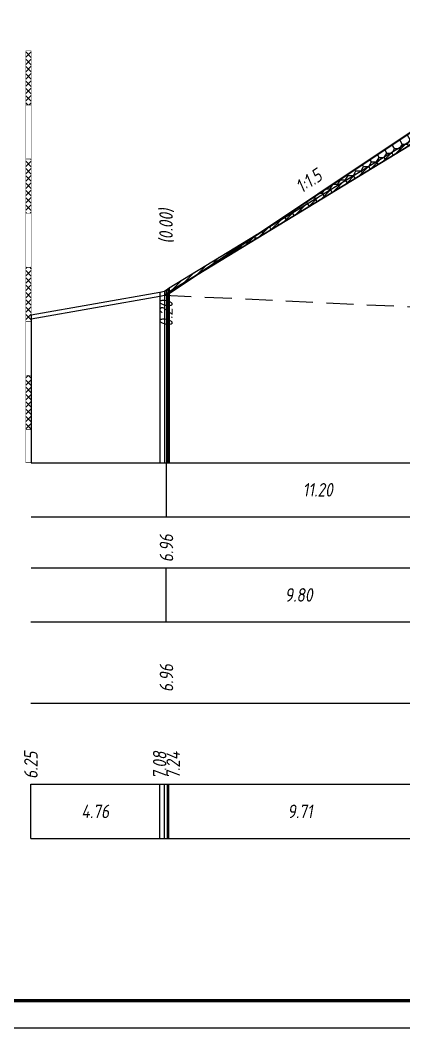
# Model space of a CAD drawing. Extents: x -717 to 1451, y -133302 to 233.
# Drawn here: x 78 to 148.9, y -103830.4 to -103644.2 of the extents above; entities that cross this region are included whole.
import ezdxf
from ezdxf.enums import TextEntityAlignment as Align

# ---------------------------------------------------------------- set-up
doc = ezdxf.new("R2010")
doc.units = 0
doc.linetypes.add('штриховая', pattern=[0.75, 0.5, -0.25])
for name, color, linetype in [('Интерполированный поперечник', 2, 'Continuous'), ('Код_510', 7, 'Continuous'), ('Код_514', 1, 'Continuous'), ('Код_516', 1, 'Continuous'), ('Контур_0', 7, 'Continuous'), ('Контур_508', 7, 'Continuous'), ('Контур_512', 7, 'Continuous'), ('Контур_513', 7, 'Continuous'), ('Контур_818', 7, 'Continuous'), ('Красный поперечник', 1, 'Continuous'), ('Линейка абсолютных высот', 7, 'Continuous'), ('Объём_2650', 7, 'Continuous'), ('Объём_2661', 7, 'Continuous'), ('Объём_2666', 7, 'Continuous'), ('Объём_2667', 7, 'Continuous'), ('Объём_2668', 7, 'Continuous'), ('Объём_2669', 7, 'Continuous'), ('Объём_2675', 7, 'Continuous'), ('Рабочие отметки', 7, 'Continuous'), ('Рабочие отметки доп.', 7, 'Continuous'), ('Таблица', 7, 'Continuous'), ('Уклоны проезжей части', 7, 'Continuous'), ('Черный поперечник', 3, 'Continuous')]:
    doc.layers.add(name, color=color, linetype=linetype)
for name, color, linetype, true_color in [('Контур_2570', 7, 'Continuous', 0x80ff00), ('Контур_2736', 4, 'Continuous', 0x00ffff), ('Контур_2737', 4, 'Continuous', 0x00ffff), ('Контур_2738', 4, 'Continuous', 0x00ffff), ('Контур_2739', 4, 'Continuous', 0x00ffff), ('Контур_2741', 4, 'Continuous', 0x00ffff), ('Контур_2742', 4, 'Continuous', 0x00ffff), ('Контур_2743', 4, 'Continuous', 0x00ffff), ('Контур_2744', 7, 'Continuous', 0xa4ffff), ('Контур_2745', 7, 'Continuous', 0xa4ffff), ('Контур_2747', 4, 'Continuous', 0x00ffff), ('Контур_2748', 4, 'Continuous', 0x00ffff), ('Контур_2749', 4, 'Continuous', 0x00ffff), ('Контур_2750', 4, 'Continuous', 0x00ffff), ('Контур_2751', 4, 'Continuous', 0x00ffff), ('Контур_2752', 4, 'Continuous', 0x00ffff), ('Контур_703', 4, 'Continuous', 0x00ffff), ('Контур_705', 4, 'Continuous', 0x00ffff), ('Контур_707', 4, 'Continuous', 0x00ffff), ('Контур_720', 131, 'Continuous', 0xaaffff), ('Объём_2570', 7, 'Continuous', 0x80ff00), ('Объём_2600', 7, 'Continuous', 0x808000)]:
    doc.layers.add(name, color=color, linetype=linetype, true_color=true_color)
doc.styles.add('М', font='romand.shx', dxfattribs={"width": 0.8, "oblique": 10, "height": 2.5})
pattern_1 = [(45.0000013, (0, 0), (-0.6735192404, 0.673519211), []), (135.0000003, (0, 0), (-0.673519222, -0.67351923), [])]

msp = doc.modelspace()

# ---------------------------------------------------------------- hatches: boundary and pattern name
at = {"transparency": 33554681}
h = msp.add_hatch(dxfattribs=at)
h.set_pattern_fill('ANGLE', color=256)
h.set_pattern_definition([(0, (0, 0), (0, 6.985), [5.08, -1.905]), (90, (0, 0), (-6.985, 4e-16), [5.08, -1.905])])
h.paths.add_polyline_path([(105, -103695.049), (104.685, -103695.035), (105.483, -103694.428), (110.692, -103691.255)])
at = {"layer": 'Линейка абсолютных высот'}
h = msp.add_hatch(dxfattribs=at)
h.set_pattern_fill('ANSI37', scale=0.3, style=0)
h.set_pattern_definition(pattern_1)
h.paths.add_polyline_path([(80, -103659.873), (80, -103649.873), (79, -103649.873), (79, -103659.873)])
h = msp.add_hatch(dxfattribs=at)
h.set_pattern_fill('ANSI37', scale=0.3, style=0)
h.set_pattern_definition(pattern_1)
h.paths.add_polyline_path([(80, -103679.873), (80, -103669.873), (79, -103669.873), (79, -103679.873)])
h = msp.add_hatch(dxfattribs=at)
h.set_pattern_fill('ANSI37', scale=0.3, style=0)
h.set_pattern_definition(pattern_1)
h.paths.add_polyline_path([(80, -103699.873), (80, -103689.873), (79, -103689.873), (79, -103699.873)])
h = msp.add_hatch(dxfattribs=at)
h.set_pattern_fill('ANSI37', scale=0.3, style=0)
h.set_pattern_definition(pattern_1)
h.paths.add_polyline_path([(80, -103719.873), (80, -103709.873), (79, -103709.873), (79, -103719.873)])
at = {"layer": 'Объём_2570'}
h = msp.add_hatch(dxfattribs=at)
h.set_pattern_fill('ANSI31', color=256, scale=0.2)
h.paths.add_polyline_path([(195.166, -103660.538), (163.275, -103660.348), (156.075, -103661.651), (154.03, -103664.853), (105.483, -103694.428), (105, -103694.794), (105, -103694.044), (105.483, -103693.678), (154.03, -103664.103), (156.075, -103660.901), (163.275, -103659.598), (195.166, -103659.788), (213.447, -103660.302), (213.447, -103661.052)])
at = {"layer": 'Объём_2600'}
h = msp.add_hatch(dxfattribs=at)
h.set_pattern_fill('HONEY', color=5, scale=0.3)
h.paths.add_polyline_path([(154.03, -103664.853), (110.692, -103691.255), (154.01, -103662.376), (155.643, -103662.327)])

# ---------------------------------------------------------------- linework, layer by layer
at = {"flags": 128}
msp.add_lwpolyline([(-30.054, -103830.421), (389.946, -103830.421), (389.946, -103533.421), (-30.054, -103533.421)], close=True, dxfattribs=at)
at = {"const_width": 0.6, "flags": 128}
msp.add_lwpolyline([(-10.054, -103825.421), (384.946, -103825.421), (384.946, -103538.421), (-10.054, -103538.421)], close=True, dxfattribs=at)
at = {"layer": 'Интерполированный поперечник', "linetype": 'штриховая', "ltscale": 10, "flags": 128}
msp.add_lwpolyline([(104.595, -103695.03), (363.321, -103707.173)], dxfattribs=at)
at = {"layer": 'Код_510'}
for p, q in [((79.946, -103795.421), (79.946, -103785.421)), ((103.749, -103795.421), (103.749, -103785.421)), ((104.609, -103795.421), (104.609, -103785.421)), ((105.187, -103795.421), (105.187, -103785.421)), ((105.429, -103795.421), (105.429, -103785.421))]:
    msp.add_line(p, q, dxfattribs=at)
at = {"layer": 'Код_514'}
msp.add_line((105, -103736), (105, -103726), dxfattribs=at)
at = {"layer": 'Код_516'}
msp.add_line((104.946, -103755.421), (104.946, -103745.421), dxfattribs=at)
at = {"layer": 'Контур_0', "flags": 128}
for points in [[(160.975, -103657.733), (105, -103695.049), (105, -103695.049), (105, -103695.049), (105, -103695.049), (105, -103695.049), (105, -103695.049), (105, -103695.049), (105, -103695.049), (105, -103695.049), (105, -103695.049), (105, -103695.049), (105, -103695.049), (105, -103695.049), (105, -103695.049), (105, -103695.049)], [(160.975, -103657.733), (105, -103695.049), (105, -103695.049), (105, -103695.049), (105, -103695.049), (105, -103695.049), (105, -103695.049), (105, -103695.049), (105, -103695.049), (105, -103695.049), (105, -103695.049), (105, -103695.049), (105, -103695.049), (105, -103695.049), (105, -103695.049), (105, -103695.049), (105, -103695.049), (105, -103695.049), (105, -103695.049), (105, -103695.049), (105, -103695.049), (105, -103695.049), (105, -103695.049), (105, -103695.049), (105, -103695.049), (105, -103695.049), (105, -103695.049), (105, -103695.049), (105, -103695.049), (105, -103695.049)]]:
    msp.add_lwpolyline(points, dxfattribs=at)
at = {"layer": 'Контур_2570', "flags": 128}
msp.add_lwpolyline([(80, -103699.392), (103.804, -103695.211), (104.663, -103695.052), (105.242, -103694.608), (105.483, -103694.428), (154.03, -103664.853), (156.075, -103661.651), (163.275, -103660.348), (195.166, -103660.538), (213.447, -103661.052), (238.788, -103661.763), (264.643, -103662.934), (266.347, -103663.49), (270.277, -103665.713), (270.955, -103665.639), (271.409, -103665.718), (289.906, -103671.401)], dxfattribs=at)
at = {"layer": 'Контур_2736', "flags": 128}
msp.add_lwpolyline([(160.975, -103657.733), (105, -103695.049)], dxfattribs=at)
at = {"layer": 'Контур_2737', "flags": 128}
msp.add_lwpolyline([(105, -103695.049), (105, -103695.049)], dxfattribs=at)
at = {"layer": 'Контур_2738', "flags": 128}
msp.add_lwpolyline([(105, -103695.049), (105, -103695.049)], dxfattribs=at)
at = {"layer": 'Контур_2739', "flags": 128}
msp.add_lwpolyline([(105, -103695.049), (105, -103695.049)], dxfattribs=at)
at = {"layer": 'Контур_2741', "flags": 128}
msp.add_lwpolyline([(105, -103695.049), (105, -103695.049)], dxfattribs=at)
at = {"layer": 'Контур_2742', "flags": 128}
msp.add_lwpolyline([(105, -103695.049), (105, -103695.049)], dxfattribs=at)
at = {"layer": 'Контур_2743', "flags": 128}
msp.add_lwpolyline([(105, -103695.049), (105, -103695.049)], dxfattribs=at)
at = {"layer": 'Контур_2744', "flags": 128}
msp.add_lwpolyline([(105, -103695.049), (105, -103695.049)], dxfattribs=at)
msp.add_lwpolyline([(105, -103695.049), (105, -103695.049)], dxfattribs=at)
msp.add_lwpolyline([(105, -103695.049), (105, -103695.049)], dxfattribs=at)
msp.add_lwpolyline([(105, -103695.049), (105, -103695.049)], dxfattribs=at)
msp.add_lwpolyline([(105, -103695.049), (105, -103695.049)], dxfattribs=at)
msp.add_lwpolyline([(105, -103695.049), (105, -103695.049)], dxfattribs=at)
at = {"layer": 'Контур_2745', "flags": 128}
msp.add_lwpolyline([(105, -103695.049), (105, -103695.049)], dxfattribs=at)
msp.add_lwpolyline([(105, -103695.049), (105, -103695.049)], dxfattribs=at)
msp.add_lwpolyline([(105, -103695.049), (105, -103695.049)], dxfattribs=at)
msp.add_lwpolyline([(105, -103695.049), (105, -103695.049)], dxfattribs=at)
msp.add_lwpolyline([(105, -103695.049), (105, -103695.049)], dxfattribs=at)
msp.add_lwpolyline([(105, -103695.049), (105, -103695.049)], dxfattribs=at)
at = {"layer": 'Контур_2747', "flags": 128}
msp.add_lwpolyline([(105, -103695.049), (105, -103695.049)], dxfattribs=at)
at = {"layer": 'Контур_2748', "flags": 128}
msp.add_lwpolyline([(105, -103695.049), (105, -103695.049)], dxfattribs=at)
at = {"layer": 'Контур_2749', "flags": 128}
msp.add_lwpolyline([(105, -103695.049), (105, -103695.049)], dxfattribs=at)
at = {"layer": 'Контур_2750', "flags": 128}
msp.add_lwpolyline([(105, -103695.049), (105, -103695.049)], dxfattribs=at)
at = {"layer": 'Контур_2751', "flags": 128}
msp.add_lwpolyline([(105, -103695.049), (105, -103695.049)], dxfattribs=at)
at = {"layer": 'Контур_2752', "flags": 128}
msp.add_lwpolyline([(105, -103695.049), (105, -103695.049)], dxfattribs=at)
at = {"layer": 'Контур_508', "flags": 128}
msp.add_lwpolyline([(105, -103695.049), (154.01, -103662.376), (213.447, -103660.593), (272.885, -103662.376), (338.321, -103706)], dxfattribs=at)
at = {"layer": 'Контур_512', "flags": 128}
msp.add_lwpolyline([(105, -103695.049), (154.01, -103662.376), (213.447, -103660.593), (272.885, -103662.376), (338.321, -103706)], dxfattribs=at)
at = {"layer": 'Контур_513', "flags": 128}
msp.add_lwpolyline([(105, -103695.049), (154.01, -103662.376), (213.447, -103660.593), (272.885, -103662.376), (338.321, -103706)], dxfattribs=at)
at = {"layer": 'Контур_703', "flags": 128}
for points in [[(160.975, -103657.733), (105, -103695.049)], [(105, -103695.049), (105, -103695.049)]]:
    msp.add_lwpolyline(points, dxfattribs=at)
at = {"layer": 'Контур_705', "flags": 128}
msp.add_lwpolyline([(105, -103695.049), (105, -103695.049)], dxfattribs=at)
at = {"layer": 'Контур_707', "flags": 128}
msp.add_lwpolyline([(105, -103695.049), (105, -103695.049)], dxfattribs=at)
at = {"layer": 'Контур_720', "flags": 128}
msp.add_lwpolyline([(105, -103695.049), (105, -103695.049)], dxfattribs=at)
at = {"layer": 'Контур_818', "flags": 128}
msp.add_lwpolyline([(105, -103694.794), (105.242, -103694.608), (105.483, -103694.428), (154.03, -103664.853), (156.075, -103661.651), (163.275, -103660.348), (195.166, -103660.538), (213.447, -103661.052), (238.788, -103661.763), (264.643, -103662.934), (266.347, -103663.49), (270.277, -103665.713), (270.955, -103665.639), (271.409, -103665.718), (289.906, -103671.401)], dxfattribs=at)
at = {"layer": 'Красный поперечник'}
for q in [(160.975, -103657.733), (105, -103726)]:
    msp.add_line((105, -103695.049), q, dxfattribs=at)
at = {"layer": 'Линейка абсолютных высот', "color": 7, "const_width": 0.1, "flags": 128}
for points in [[(80, -103659.873), (80, -103649.873), (79, -103649.873), (79, -103659.873), (80, -103659.873)], [(80, -103669.873), (80, -103659.873), (79, -103659.873), (79, -103669.873), (80, -103669.873)], [(80, -103679.873), (80, -103669.873), (79, -103669.873), (79, -103679.873), (80, -103679.873)], [(80, -103689.873), (80, -103679.873), (79, -103679.873), (79, -103689.873), (80, -103689.873)], [(80, -103699.873), (80, -103689.873), (79, -103689.873), (79, -103699.873), (80, -103699.873)], [(80, -103709.873), (80, -103699.873), (79, -103699.873), (79, -103709.873), (80, -103709.873)], [(80, -103719.873), (80, -103709.873), (79, -103709.873), (79, -103719.873), (80, -103719.873)], [(80, -103726), (80, -103719.873), (79, -103719.873), (79, -103726), (80, -103726)]]:
    msp.add_lwpolyline(points, dxfattribs=at)
at = {"layer": 'Объём_2570', "flags": 128}
msp.add_lwpolyline([(195.166, -103660.538), (163.275, -103660.348), (156.075, -103661.651), (154.03, -103664.853), (105.483, -103694.428), (105, -103694.794), (105, -103694.044), (105.483, -103693.678), (154.03, -103664.103), (156.075, -103660.901), (163.275, -103659.598), (195.166, -103659.788), (213.447, -103660.302), (213.447, -103661.052), (195.166, -103660.538), (195.166, -103660.538)], dxfattribs=at)
at = {"layer": 'Объём_2600', "color": 5, "flags": 128}
for points in [[(154.03, -103664.853), (110.692, -103691.255), (154.01, -103662.376), (155.643, -103662.327), (154.03, -103664.853), (154.03, -103664.853)], [(104.663, -103695.052), (104.595, -103695.065), (104.595, -103695.03), (104.685, -103695.035), (104.663, -103695.052), (104.663, -103695.052)]]:
    msp.add_lwpolyline(points, dxfattribs=at)
at = {"layer": 'Объём_2650', "color": 6, "flags": 128}
msp.add_lwpolyline([(105, -103695.049), (104.685, -103695.035), (105.483, -103694.428), (110.692, -103691.255), (105, -103695.049), (105, -103695.049)], dxfattribs=at)
at = {"layer": 'Объём_2661', "flags": 128}
msp.add_lwpolyline([(160.975, -103657.733), (105, -103695.049)], dxfattribs=at)
at = {"layer": 'Объём_2666', "flags": 128}
msp.add_lwpolyline([(160.975, -103657.733), (105, -103695.049)], dxfattribs=at)
at = {"layer": 'Объём_2667', "flags": 128}
msp.add_lwpolyline([(105, -103695.049), (105, -103695.049)], dxfattribs=at)
msp.add_lwpolyline([(105, -103695.049), (105, -103695.049)], dxfattribs=at)
at = {"layer": 'Объём_2668', "flags": 128}
msp.add_lwpolyline([(105, -103695.049), (105, -103695.049)], dxfattribs=at)
msp.add_lwpolyline([(105, -103695.049), (105, -103695.049)], dxfattribs=at)
at = {"layer": 'Объём_2669', "flags": 128}
msp.add_lwpolyline([(105, -103695.049), (105, -103695.049)], dxfattribs=at)
msp.add_lwpolyline([(105, -103695.049), (105, -103695.049)], dxfattribs=at)
at = {"layer": 'Объём_2675', "flags": 128}
msp.add_lwpolyline([(105, -103695.049), (105, -103695.049)], dxfattribs=at)
msp.add_lwpolyline([(105, -103695.049), (105, -103695.049)], dxfattribs=at)
msp.add_lwpolyline([(105, -103695.049), (105, -103695.049)], dxfattribs=at)
msp.add_lwpolyline([(105, -103695.049), (105, -103695.049)], dxfattribs=at)
msp.add_lwpolyline([(105, -103695.049), (105, -103695.049)], dxfattribs=at)
msp.add_lwpolyline([(105, -103695.049), (105, -103695.049)], dxfattribs=at)
msp.add_lwpolyline([(105, -103695.049), (105, -103695.049)], dxfattribs=at)
msp.add_lwpolyline([(105, -103695.049), (105, -103695.049)], dxfattribs=at)
msp.add_lwpolyline([(105, -103695.049), (105, -103695.049)], dxfattribs=at)
msp.add_lwpolyline([(105, -103695.049), (105, -103695.049)], dxfattribs=at)
msp.add_lwpolyline([(105, -103695.049), (105, -103695.049)], dxfattribs=at)
msp.add_lwpolyline([(105, -103695.049), (105, -103695.049)], dxfattribs=at)
at = {"layer": 'Таблица'}
for p, q in [((80, -103726), (363.321, -103726)), ((80, -103736), (363.321, -103736)), ((80, -103745.421), (363.321, -103745.421)), ((79.946, -103755.421), (363.267, -103755.421)), ((79.946, -103770.421), (363.267, -103770.421)), ((79.946, -103785.421), (363.267, -103785.421)), ((79.946, -103795.421), (363.267, -103795.421))]:
    msp.add_line(p, q, dxfattribs=at)
at = {"layer": 'Черный поперечник', "color": 7}
for p, q in [((104.663, -103694.302), (104.663, -103726)), ((105.242, -103693.858), (105.242, -103726)), ((105.483, -103693.678), (105.483, -103726)), ((103.804, -103694.461), (103.804, -103726)), ((80, -103698.642), (80, -103726))]:
    msp.add_line(p, q, dxfattribs=at)
at = {"layer": 'Черный поперечник', "flags": 128}
msp.add_lwpolyline([(80, -103698.642), (103.804, -103694.461), (104.663, -103694.302), (105.242, -103693.858), (105.483, -103693.678), (154.03, -103664.103), (156.075, -103660.901), (163.275, -103659.598), (195.166, -103659.788), (213.447, -103660.302), (238.788, -103661.013), (264.643, -103662.184), (266.347, -103662.74), (270.277, -103664.963), (270.955, -103664.889), (271.409, -103664.968), (289.906, -103670.651)], dxfattribs=at)

# ---------------------------------------------------------------- texts
at = {"layer": 'Код_510', "style": 'М', "oblique": 10, "width": 0.8}
for s, p in [('6.25', (79.946, -103784.421)), ('7.08', (103.749, -103784.421)), ('7.24', (106.249, -103784.421))]:
    msp.add_text(s, height=2.5, rotation=90, dxfattribs=at).set_placement(p, align=Align.MIDDLE_LEFT)
for s, p in [('4.76', (91.847, -103790.421)), ('9.71', (129.702, -103790.421))]:
    msp.add_text(s, height=2.5, dxfattribs=at).set_placement(p, align=Align.MIDDLE_CENTER)
at = {"layer": 'Код_514', "style": 'М', "oblique": 10, "width": 0.8}
msp.add_text('11.20', height=2.5, dxfattribs=at).set_placement((132.988, -103731), align=Align.MIDDLE_CENTER)
msp.add_text('6.96', height=2.5, rotation=90, dxfattribs=at).set_placement((105, -103744.382), align=Align.MIDDLE_LEFT)
at = {"layer": 'Код_516', "style": 'М', "oblique": 10, "width": 0.8}
msp.add_text('9.80', height=2.5, dxfattribs=at).set_placement((129.451, -103750.421), align=Align.MIDDLE_CENTER)
msp.add_text('6.96', height=2.5, rotation=90, dxfattribs=at).set_placement((105, -103768.371), align=Align.MIDDLE_LEFT)
at = {"layer": 'Рабочие отметки', "color": 1, "style": 'М', "oblique": 10, "width": 0.8}
msp.add_text('0.20', height=2.5, rotation=90, dxfattribs=at).set_placement((104.922, -103695.98), align=Align.MIDDLE_RIGHT)
at = {"layer": 'Рабочие отметки доп.', "color": 1, "style": 'М', "oblique": 10, "width": 0.8}
msp.add_text('(0.00)', height=2.5, rotation=90, dxfattribs=at).set_placement((104.922, -103685.48), align=Align.MIDDLE_LEFT)
at = {"layer": 'Уклоны проезжей части', "color": 1, "style": 'М', "oblique": 10, "width": 0.8}
msp.add_text('1:1.5', height=2.5, rotation=33.69007, dxfattribs=at).set_placement((132.433, -103675.559), align=Align.BOTTOM_CENTER)

doc.saveas('drawing.dxf')
